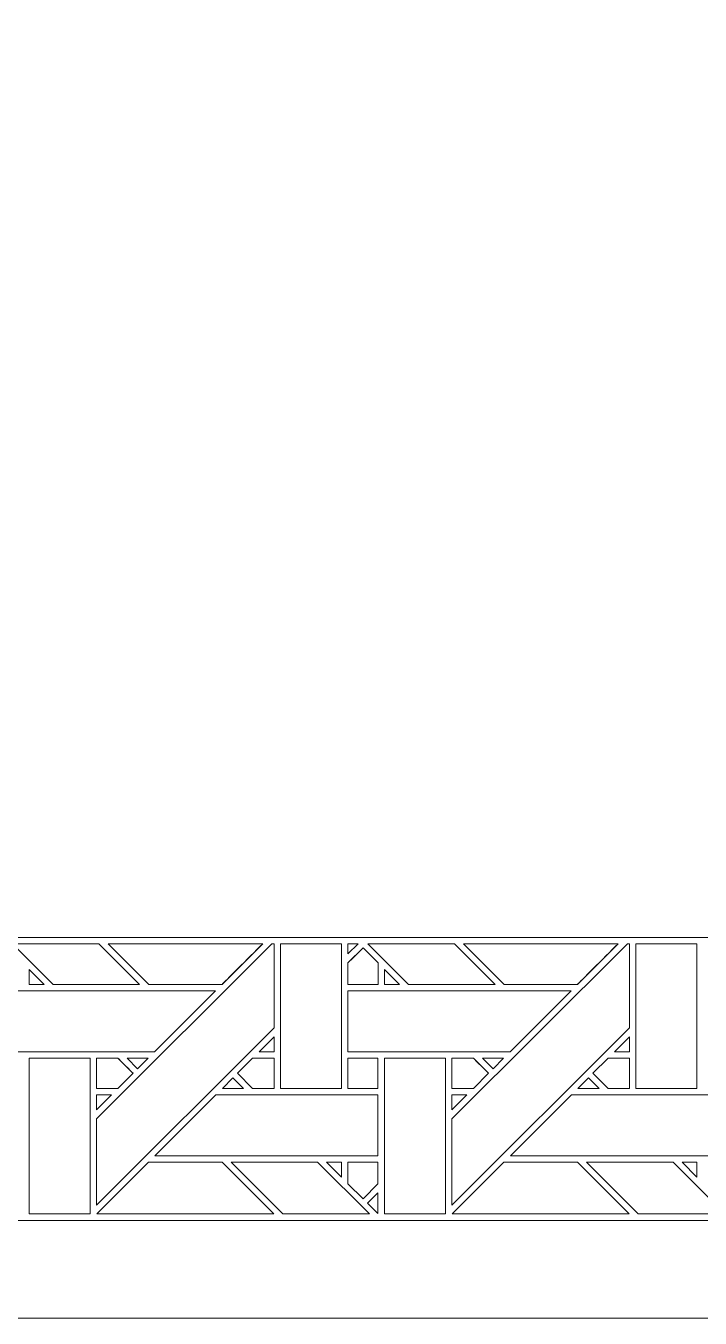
# Model space of a CAD drawing. Header units: inches. Extents: x 8.88 to 15.88, y 5.59 to 12.59.
# Drawn here: x 12.432 to 14.231, y 5.595 to 9.046 of the extents above; entities that cross this region are included whole.
import ezdxf

# ---------------------------------------------------------------- set-up
doc = ezdxf.new("R2010")
doc.units = ezdxf.units.IN
doc.header["$MEASUREMENT"] = 0
doc.layers.add('Design', color=7, linetype='Continuous', lineweight=0)

msp = doc.modelspace()

# ---------------------------------------------------------------- linework, layer by layer
at = {"layer": 'Design'}
for points, knots in [([(8.8829, 12.5948), (8.8829, 12.5948), (8.8829, 5.5948), (8.8829, 5.5948), (8.8829, 5.5948), (15.8829, 5.5948), (15.8829, 5.5948), (15.8829, 5.5948), (15.8829, 12.5948), (15.8829, 12.5948), (15.8829, 12.5948), (8.8829, 12.5948), (8.8829, 12.5948)], [0, 0, 0, 0, 1, 1, 1, 2, 2, 2, 3, 3, 3, 4, 4, 4, 4]), ([(9.1435, 12.3341), (9.1435, 12.3341), (9.1435, 5.8554), (9.1435, 5.8554), (9.1435, 5.8554), (15.6222, 5.8554), (15.6222, 5.8554), (15.6222, 5.8554), (15.6222, 12.3341), (15.6222, 12.3341), (15.6222, 12.3341), (9.1435, 12.3341), (9.1435, 12.3341)], [0, 0, 0, 0, 1, 1, 1, 2, 2, 2, 3, 3, 3, 4, 4, 4, 4]), ([(9.8996, 6.6115), (9.8996, 6.6115), (9.8996, 11.5781), (9.8996, 11.5781), (9.8996, 11.5781), (14.8662, 11.5781), (14.8662, 11.5781), (14.8662, 11.5781), (14.8662, 6.6115), (14.8662, 6.6115), (14.8662, 6.6115), (9.8996, 6.6115), (9.8996, 6.6115)], [0, 0, 0, 0, 1, 1, 1, 2, 2, 2, 3, 3, 3, 4, 4, 4, 4]), ([(12.3959, 6.5948), (12.3959, 6.5948), (12.6269, 6.5948), (12.6269, 6.5948), (12.6269, 6.5948), (12.7354, 6.4862), (12.7354, 6.4862), (12.7354, 6.4862), (12.5044, 6.4862), (12.5044, 6.4862), (12.5044, 6.4862), (12.3959, 6.5948), (12.3959, 6.5948)], [0, 0, 0, 0, 1, 1, 1, 2, 2, 2, 3, 3, 3, 4, 4, 4, 4]), ([(12.6204, 6.1269), (12.6204, 6.1269), (13.0883, 6.5948), (13.0883, 6.5948), (13.0883, 6.5948), (13.0941, 6.5948), (13.0941, 6.5948), (13.0941, 6.5948), (13.0941, 6.3705), (13.0941, 6.3705), (13.0941, 6.3705), (12.6204, 5.8968), (12.6204, 5.8968), (12.6204, 5.8968), (12.6204, 6.1269), (12.6204, 6.1269)], [0, 0, 0, 0, 1, 1, 1, 2, 2, 2, 3, 3, 3, 4, 4, 4, 5, 5, 5, 5]), ([(13.064, 6.5948), (13.0244, 6.5552), (12.962, 6.4929), (12.9553, 6.4862), (12.9553, 6.4862), (12.7596, 6.4862), (12.7596, 6.4862), (12.7596, 6.4862), (12.6511, 6.5948), (12.6511, 6.5948), (12.6511, 6.5948), (13.064, 6.5948), (13.064, 6.5948)], [0, 0, 0, 0, 1, 1, 1, 2, 2, 2, 3, 3, 3, 4, 4, 4, 4]), ([(12.7596, 6.4862), (12.7596, 6.4862), (12.6511, 6.5948), (12.6511, 6.5948), (12.6511, 6.5948), (13.064, 6.5948), (13.064, 6.5948), (13.064, 6.5948), (12.9553, 6.4862), (12.9553, 6.4862), (12.9553, 6.4862), (12.7596, 6.4862), (12.7596, 6.4862)], [0, 0, 0, 0, 1, 1, 1, 2, 2, 2, 3, 3, 3, 4, 4, 4, 4]), ([(13.274, 6.5948), (13.274, 6.5948), (13.274, 6.2082), (13.274, 6.2082), (13.274, 6.2082), (13.1112, 6.2082), (13.1112, 6.2082), (13.1112, 6.2082), (13.1112, 6.5948), (13.1112, 6.5948), (13.1112, 6.5948), (13.274, 6.5948), (13.274, 6.5948)], [0, 0, 0, 0, 1, 1, 1, 2, 2, 2, 3, 3, 3, 4, 4, 4, 4]), ([(13.2913, 6.5677), (13.2913, 6.5677), (13.2913, 6.5948), (13.2913, 6.5948), (13.2913, 6.5948), (13.3184, 6.5948), (13.3184, 6.5948), (13.3184, 6.5948), (13.2913, 6.5677), (13.2913, 6.5677)], [0, 0, 0, 0, 1, 1, 1, 2, 2, 2, 3, 3, 3, 3]), ([(13.3446, 6.5948), (13.3446, 6.5948), (13.5756, 6.5948), (13.5756, 6.5948), (13.5756, 6.5948), (13.6841, 6.4862), (13.6841, 6.4862), (13.6841, 6.4862), (13.4531, 6.4862), (13.4531, 6.4862), (13.4531, 6.4862), (13.3446, 6.5948), (13.3446, 6.5948)], [0, 0, 0, 0, 1, 1, 1, 2, 2, 2, 3, 3, 3, 4, 4, 4, 4]), ([(13.5691, 6.1269), (13.5691, 6.1269), (14.0371, 6.5948), (14.0371, 6.5948), (14.0371, 6.5948), (14.0428, 6.5948), (14.0428, 6.5948), (14.0428, 6.5948), (14.0428, 6.3705), (14.0428, 6.3705), (14.0428, 6.3705), (13.5691, 5.8968), (13.5691, 5.8968), (13.5691, 5.8968), (13.5691, 6.1269), (13.5691, 6.1269)], [0, 0, 0, 0, 1, 1, 1, 2, 2, 2, 3, 3, 3, 4, 4, 4, 5, 5, 5, 5]), ([(14.0127, 6.5948), (13.9731, 6.5552), (13.9107, 6.4929), (13.9041, 6.4862), (13.9041, 6.4862), (13.7084, 6.4862), (13.7084, 6.4862), (13.7084, 6.4862), (13.5998, 6.5948), (13.5998, 6.5948), (13.5998, 6.5948), (14.0127, 6.5948), (14.0127, 6.5948)], [0, 0, 0, 0, 1, 1, 1, 2, 2, 2, 3, 3, 3, 4, 4, 4, 4]), ([(13.7084, 6.4862), (13.7084, 6.4862), (13.5998, 6.5948), (13.5998, 6.5948), (13.5998, 6.5948), (14.0127, 6.5948), (14.0127, 6.5948), (14.0127, 6.5948), (13.9041, 6.4862), (13.9041, 6.4862), (13.9041, 6.4862), (13.7084, 6.4862), (13.7084, 6.4862)], [0, 0, 0, 0, 1, 1, 1, 2, 2, 2, 3, 3, 3, 4, 4, 4, 4]), ([(14.2227, 6.5948), (14.2227, 6.5948), (14.2227, 6.2082), (14.2227, 6.2082), (14.2227, 6.2082), (14.0599, 6.2082), (14.0599, 6.2082), (14.0599, 6.2082), (14.0599, 6.5948), (14.0599, 6.5948), (14.0599, 6.5948), (14.2227, 6.5948), (14.2227, 6.5948)], [0, 0, 0, 0, 1, 1, 1, 2, 2, 2, 3, 3, 3, 4, 4, 4, 4]), ([(13.3719, 6.486), (13.3719, 6.486), (13.2913, 6.486), (13.2913, 6.486), (13.2913, 6.486), (13.2913, 6.5433), (13.2913, 6.5433), (13.2913, 6.5433), (13.3316, 6.5836), (13.3316, 6.5836), (13.3316, 6.5836), (13.3719, 6.5433), (13.3719, 6.5433), (13.3719, 6.5433), (13.3719, 6.486), (13.3719, 6.486)], [0, 0, 0, 0, 1, 1, 1, 2, 2, 2, 3, 3, 3, 4, 4, 4, 5, 5, 5, 5]), ([(13.3049, 6.5569), (13.3049, 6.5569), (13.3316, 6.5836), (13.3316, 6.5836), (13.3316, 6.5836), (13.3719, 6.5433), (13.3719, 6.5433), (13.3719, 6.5433), (13.3719, 6.486), (13.3719, 6.486), (13.3719, 6.486), (13.2913, 6.486), (13.2913, 6.486), (13.2913, 6.486), (13.2913, 6.5433), (13.2913, 6.5433), (13.2913, 6.5433), (13.3049, 6.5569), (13.3049, 6.5569)], [0, 0, 0, 0, 1, 1, 1, 2, 2, 2, 3, 3, 3, 4, 4, 4, 5, 5, 5, 6, 6, 6, 6]), ([(12.4802, 6.4862), (12.4802, 6.4862), (12.4405, 6.4862), (12.4405, 6.4862), (12.4405, 6.4862), (12.4405, 6.526), (12.4405, 6.526), (12.4405, 6.526), (12.4802, 6.4862), (12.4802, 6.4862)], [0, 0, 0, 0, 1, 1, 1, 2, 2, 2, 3, 3, 3, 3]), ([(13.4289, 6.4862), (13.4289, 6.4862), (13.3892, 6.4862), (13.3892, 6.4862), (13.3892, 6.4862), (13.3892, 6.526), (13.3892, 6.526), (13.3892, 6.526), (13.4289, 6.4862), (13.4289, 6.4862)], [0, 0, 0, 0, 1, 1, 1, 2, 2, 2, 3, 3, 3, 3]), ([(12.3425, 6.3063), (12.3425, 6.3063), (12.3425, 6.469), (12.3425, 6.469), (12.3425, 6.469), (12.9382, 6.469), (12.9382, 6.469), (12.9382, 6.469), (12.7755, 6.3063), (12.7755, 6.3063), (12.7755, 6.3063), (12.3425, 6.3063), (12.3425, 6.3063)], [0, 0, 0, 0, 1, 1, 1, 2, 2, 2, 3, 3, 3, 4, 4, 4, 4]), ([(13.2913, 6.3063), (13.2913, 6.3063), (13.2913, 6.469), (13.2913, 6.469), (13.2913, 6.469), (13.887, 6.469), (13.887, 6.469), (13.887, 6.469), (13.7242, 6.3063), (13.7242, 6.3063), (13.7242, 6.3063), (13.2913, 6.3063), (13.2913, 6.3063)], [0, 0, 0, 0, 1, 1, 1, 2, 2, 2, 3, 3, 3, 4, 4, 4, 4]), ([(13.0543, 6.3063), (13.0543, 6.3063), (13.0941, 6.3461), (13.0941, 6.3461), (13.0941, 6.3461), (13.0941, 6.3063), (13.0941, 6.3063), (13.0941, 6.3063), (13.0543, 6.3063), (13.0543, 6.3063)], [0, 0, 0, 0, 1, 1, 1, 2, 2, 2, 3, 3, 3, 3]), ([(14.003, 6.3063), (14.003, 6.3063), (14.0428, 6.3461), (14.0428, 6.3461), (14.0428, 6.3461), (14.0428, 6.3063), (14.0428, 6.3063), (14.0428, 6.3063), (14.003, 6.3063), (14.003, 6.3063)], [0, 0, 0, 0, 1, 1, 1, 2, 2, 2, 3, 3, 3, 3]), ([(12.6032, 5.8731), (12.6032, 5.8731), (12.4403, 5.8731), (12.4403, 5.8731), (12.4403, 5.8731), (12.4403, 6.289), (12.4403, 6.289), (12.4403, 6.289), (12.6032, 6.289), (12.6032, 6.289), (12.6032, 6.289), (12.6032, 5.8731), (12.6032, 5.8731)], [0, 0, 0, 0, 1, 1, 1, 2, 2, 2, 3, 3, 3, 4, 4, 4, 4]), ([(12.6204, 6.289), (12.6204, 6.289), (12.6775, 6.289), (12.6775, 6.289), (12.6826, 6.2839), (12.7134, 6.2531), (12.7178, 6.2486), (12.7178, 6.2486), (12.6774, 6.2082), (12.6774, 6.2082), (12.6774, 6.2082), (12.6204, 6.2082), (12.6204, 6.2082), (12.6204, 6.2082), (12.6204, 6.289), (12.6204, 6.289)], [0, 0, 0, 0, 1, 1, 1, 2, 2, 2, 3, 3, 3, 4, 4, 4, 5, 5, 5, 5]), ([(12.6204, 6.289), (12.6204, 6.289), (12.6775, 6.289), (12.6775, 6.289), (12.6829, 6.2836), (12.7178, 6.2486), (12.7178, 6.2486), (12.7178, 6.2486), (12.6774, 6.2082), (12.6774, 6.2082), (12.6774, 6.2082), (12.6204, 6.2082), (12.6204, 6.2082), (12.6204, 6.2082), (12.6204, 6.289), (12.6204, 6.289)], [0, 0, 0, 0, 1, 1, 1, 2, 2, 2, 3, 3, 3, 4, 4, 4, 5, 5, 5, 5]), ([(12.7583, 6.289), (12.7583, 6.289), (12.73, 6.2608), (12.73, 6.2608), (12.73, 6.2608), (12.7018, 6.289), (12.7018, 6.289), (12.7018, 6.289), (12.7583, 6.289), (12.7583, 6.289)], [0, 0, 0, 0, 1, 1, 1, 2, 2, 2, 3, 3, 3, 3]), ([(13.0941, 6.2082), (13.0941, 6.2082), (13.037, 6.2082), (13.037, 6.2082), (13.037, 6.2082), (12.9966, 6.2486), (12.9966, 6.2486), (12.9966, 6.2486), (13.037, 6.289), (13.037, 6.289), (13.037, 6.289), (13.0941, 6.289), (13.0941, 6.289), (13.0941, 6.289), (13.0941, 6.2082), (13.0941, 6.2082)], [0, 0, 0, 0, 1, 1, 1, 2, 2, 2, 3, 3, 3, 4, 4, 4, 5, 5, 5, 5]), ([(12.9966, 6.2486), (12.9966, 6.2486), (13.037, 6.289), (13.037, 6.289), (13.037, 6.289), (13.0941, 6.289), (13.0941, 6.289), (13.0941, 6.289), (13.0941, 6.2082), (13.0941, 6.2082), (13.0941, 6.2082), (13.037, 6.2082), (13.037, 6.2082), (13.037, 6.2082), (12.9966, 6.2486), (12.9966, 6.2486)], [0, 0, 0, 0, 1, 1, 1, 2, 2, 2, 3, 3, 3, 4, 4, 4, 5, 5, 5, 5]), ([(13.3715, 6.2082), (13.3715, 6.2082), (13.2913, 6.2082), (13.2913, 6.2082), (13.2913, 6.2082), (13.2913, 6.289), (13.2913, 6.289), (13.2913, 6.289), (13.3715, 6.289), (13.3715, 6.289), (13.3715, 6.289), (13.3715, 6.2082), (13.3715, 6.2082)], [0, 0, 0, 0, 1, 1, 1, 2, 2, 2, 3, 3, 3, 4, 4, 4, 4]), ([(13.3715, 6.289), (13.3715, 6.289), (13.3715, 6.2082), (13.3715, 6.2082), (13.3715, 6.2082), (13.2913, 6.2082), (13.2913, 6.2082), (13.2913, 6.2082), (13.2913, 6.289), (13.2913, 6.289), (13.2913, 6.289), (13.3715, 6.289), (13.3715, 6.289)], [0, 0, 0, 0, 1, 1, 1, 2, 2, 2, 3, 3, 3, 4, 4, 4, 4]), ([(13.552, 5.8731), (13.552, 5.8731), (13.3891, 5.8731), (13.3891, 5.8731), (13.3891, 5.8731), (13.3891, 6.289), (13.3891, 6.289), (13.3891, 6.289), (13.552, 6.289), (13.552, 6.289), (13.552, 6.289), (13.552, 5.8731), (13.552, 5.8731)], [0, 0, 0, 0, 1, 1, 1, 2, 2, 2, 3, 3, 3, 4, 4, 4, 4]), ([(13.5691, 6.289), (13.5691, 6.289), (13.6262, 6.289), (13.6262, 6.289), (13.6313, 6.2839), (13.6621, 6.2531), (13.6665, 6.2486), (13.6665, 6.2486), (13.6261, 6.2082), (13.6261, 6.2082), (13.6261, 6.2082), (13.5691, 6.2082), (13.5691, 6.2082), (13.5691, 6.2082), (13.5691, 6.289), (13.5691, 6.289)], [0, 0, 0, 0, 1, 1, 1, 2, 2, 2, 3, 3, 3, 4, 4, 4, 5, 5, 5, 5]), ([(13.5691, 6.2082), (13.5691, 6.2082), (13.5691, 6.289), (13.5691, 6.289), (13.5691, 6.289), (13.6262, 6.289), (13.6262, 6.289), (13.6262, 6.289), (13.6665, 6.2486), (13.6665, 6.2486), (13.6665, 6.2486), (13.6261, 6.2082), (13.6261, 6.2082), (13.6261, 6.2082), (13.5691, 6.2082), (13.5691, 6.2082)], [0, 0, 0, 0, 1, 1, 1, 2, 2, 2, 3, 3, 3, 4, 4, 4, 5, 5, 5, 5]), ([(13.6505, 6.289), (13.6505, 6.289), (13.707, 6.289), (13.707, 6.289), (13.707, 6.289), (13.6787, 6.2608), (13.6787, 6.2608), (13.6787, 6.2608), (13.6505, 6.289), (13.6505, 6.289)], [0, 0, 0, 0, 1, 1, 1, 2, 2, 2, 3, 3, 3, 3]), ([(14.0428, 6.2082), (14.0428, 6.2082), (13.9857, 6.2082), (13.9857, 6.2082), (13.9857, 6.2082), (13.9453, 6.2486), (13.9453, 6.2486), (13.9453, 6.2486), (13.9858, 6.289), (13.9858, 6.289), (13.9858, 6.289), (14.0428, 6.289), (14.0428, 6.289), (14.0428, 6.289), (14.0428, 6.2082), (14.0428, 6.2082)], [0, 0, 0, 0, 1, 1, 1, 2, 2, 2, 3, 3, 3, 4, 4, 4, 5, 5, 5, 5]), ([(14.0428, 6.289), (14.0428, 6.289), (14.0428, 6.2082), (14.0428, 6.2082), (14.0428, 6.2082), (13.9857, 6.2082), (13.9857, 6.2082), (13.9857, 6.2082), (13.9453, 6.2486), (13.9453, 6.2486), (13.9453, 6.2486), (13.9858, 6.289), (13.9858, 6.289), (13.9858, 6.289), (14.0428, 6.289), (14.0428, 6.289)], [0, 0, 0, 0, 1, 1, 1, 2, 2, 2, 3, 3, 3, 4, 4, 4, 5, 5, 5, 5]), ([(13.0127, 6.2082), (13.0127, 6.2082), (12.9562, 6.2082), (12.9562, 6.2082), (12.9562, 6.2082), (12.9845, 6.2365), (12.9845, 6.2365), (12.9845, 6.2365), (13.0127, 6.2082), (13.0127, 6.2082)], [0, 0, 0, 0, 1, 1, 1, 2, 2, 2, 3, 3, 3, 3]), ([(13.9615, 6.2082), (13.9615, 6.2082), (13.905, 6.2082), (13.905, 6.2082), (13.905, 6.2082), (13.9332, 6.2365), (13.9332, 6.2365), (13.9332, 6.2365), (13.9615, 6.2082), (13.9615, 6.2082)], [0, 0, 0, 0, 1, 1, 1, 2, 2, 2, 3, 3, 3, 3]), ([(12.6602, 6.1911), (12.6602, 6.1911), (12.6204, 6.1513), (12.6204, 6.1513), (12.6204, 6.1513), (12.6204, 6.1911), (12.6204, 6.1911), (12.6204, 6.1911), (12.6602, 6.1911), (12.6602, 6.1911)], [0, 0, 0, 0, 1, 1, 1, 2, 2, 2, 3, 3, 3, 3]), ([(13.3715, 6.0283), (13.3715, 6.0283), (12.7762, 6.0283), (12.7762, 6.0283), (12.7762, 6.0283), (12.9391, 6.1911), (12.9391, 6.1911), (12.9391, 6.1911), (13.3715, 6.1911), (13.3715, 6.1911), (13.3715, 6.1911), (13.3715, 6.0283), (13.3715, 6.0283)], [0, 0, 0, 0, 1, 1, 1, 2, 2, 2, 3, 3, 3, 4, 4, 4, 4]), ([(13.609, 6.1911), (13.609, 6.1911), (13.5691, 6.1513), (13.5691, 6.1513), (13.5691, 6.1513), (13.5691, 6.1911), (13.5691, 6.1911), (13.5691, 6.1911), (13.609, 6.1911), (13.609, 6.1911)], [0, 0, 0, 0, 1, 1, 1, 2, 2, 2, 3, 3, 3, 3]), ([(13.725, 6.0283), (13.725, 6.0283), (13.8878, 6.1911), (13.8878, 6.1911), (13.8878, 6.1911), (14.3203, 6.1911), (14.3203, 6.1911), (14.3203, 6.1911), (14.3203, 6.0283), (14.3203, 6.0283), (14.3203, 6.0283), (13.725, 6.0283), (13.725, 6.0283)], [0, 0, 0, 0, 1, 1, 1, 2, 2, 2, 3, 3, 3, 4, 4, 4, 4]), ([(12.6211, 5.8731), (12.6211, 5.8731), (12.7591, 6.0111), (12.7591, 6.0111), (12.7591, 6.0111), (12.9553, 6.0111), (12.9553, 6.0111), (12.9553, 6.0111), (13.0933, 5.8731), (13.0933, 5.8731), (13.0933, 5.8731), (12.6211, 5.8731), (12.6211, 5.8731)], [0, 0, 0, 0, 1, 1, 1, 2, 2, 2, 3, 3, 3, 4, 4, 4, 4]), ([(12.6211, 5.8731), (12.6211, 5.8731), (12.7591, 6.0111), (12.7591, 6.0111), (12.7591, 6.0111), (12.9553, 6.0111), (12.9553, 6.0111), (12.9553, 6.0111), (13.0933, 5.8731), (13.0933, 5.8731), (13.0933, 5.8731), (12.6211, 5.8731), (12.6211, 5.8731)], [0, 0, 0, 0, 1, 1, 1, 2, 2, 2, 3, 3, 3, 4, 4, 4, 4]), ([(13.1175, 5.8731), (13.1175, 5.8731), (12.9795, 6.0112), (12.9795, 6.0112), (12.9795, 6.0112), (13.2105, 6.0112), (13.2105, 6.0112), (13.2105, 6.0112), (13.3485, 5.8731), (13.3485, 5.8731), (13.3485, 5.8731), (13.1175, 5.8731), (13.1175, 5.8731)], [0, 0, 0, 0, 1, 1, 1, 2, 2, 2, 3, 3, 3, 4, 4, 4, 4]), ([(13.2346, 6.0111), (13.2346, 6.0111), (13.2741, 6.0111), (13.2741, 6.0111), (13.2741, 6.0111), (13.2741, 5.9713), (13.2741, 5.9713), (13.2741, 5.9713), (13.2346, 6.0111), (13.2346, 6.0111)], [0, 0, 0, 0, 1, 1, 1, 2, 2, 2, 3, 3, 3, 3]), ([(13.3715, 5.9535), (13.3715, 5.9535), (13.3316, 5.9136), (13.3316, 5.9136), (13.3316, 5.9136), (13.2913, 5.9539), (13.2913, 5.9539), (13.2913, 5.9539), (13.2913, 6.0111), (13.2913, 6.0111), (13.2913, 6.0111), (13.3715, 6.0111), (13.3715, 6.0111), (13.3715, 6.0111), (13.3715, 5.9535), (13.3715, 5.9535)], [0, 0, 0, 0, 1, 1, 1, 2, 2, 2, 3, 3, 3, 4, 4, 4, 5, 5, 5, 5]), ([(13.2913, 5.9539), (13.2913, 5.9539), (13.2913, 6.0111), (13.2913, 6.0111), (13.2913, 6.0111), (13.3715, 6.0111), (13.3715, 6.0111), (13.3715, 6.0111), (13.3715, 5.9535), (13.3715, 5.9535), (13.3715, 5.9535), (13.3316, 5.9136), (13.3316, 5.9136), (13.3316, 5.9136), (13.2913, 5.9539), (13.2913, 5.9539)], [0, 0, 0, 0, 1, 1, 1, 2, 2, 2, 3, 3, 3, 4, 4, 4, 5, 5, 5, 5]), ([(13.5699, 5.8731), (13.5699, 5.8731), (13.7078, 6.0111), (13.7078, 6.0111), (13.7078, 6.0111), (13.904, 6.0111), (13.904, 6.0111), (13.904, 6.0111), (14.042, 5.8731), (14.042, 5.8731), (14.042, 5.8731), (13.5699, 5.8731), (13.5699, 5.8731)], [0, 0, 0, 0, 1, 1, 1, 2, 2, 2, 3, 3, 3, 4, 4, 4, 4]), ([(13.5699, 5.8731), (13.5699, 5.8731), (13.7078, 6.0111), (13.7078, 6.0111), (13.7078, 6.0111), (13.904, 6.0111), (13.904, 6.0111), (13.904, 6.0111), (14.042, 5.8731), (14.042, 5.8731), (14.042, 5.8731), (13.5699, 5.8731), (13.5699, 5.8731)], [0, 0, 0, 0, 1, 1, 1, 2, 2, 2, 3, 3, 3, 4, 4, 4, 4]), ([(14.0663, 5.8731), (14.0663, 5.8731), (13.9283, 6.0112), (13.9283, 6.0112), (13.9283, 6.0112), (14.1592, 6.0112), (14.1592, 6.0112), (14.1592, 6.0112), (14.2972, 5.8731), (14.2972, 5.8731), (14.2972, 5.8731), (14.0663, 5.8731), (14.0663, 5.8731)], [0, 0, 0, 0, 1, 1, 1, 2, 2, 2, 3, 3, 3, 4, 4, 4, 4]), ([(14.2228, 6.0111), (14.2228, 6.0111), (14.2228, 5.9713), (14.2228, 5.9713), (14.2228, 5.9713), (14.1833, 6.0111), (14.1833, 6.0111), (14.1833, 6.0111), (14.2228, 6.0111), (14.2228, 6.0111)], [0, 0, 0, 0, 1, 1, 1, 2, 2, 2, 3, 3, 3, 3]), ([(13.3715, 5.8741), (13.3715, 5.8741), (13.3438, 5.9015), (13.3438, 5.9015), (13.3438, 5.9015), (13.3715, 5.9293), (13.3715, 5.9293), (13.3715, 5.9293), (13.3715, 5.8741), (13.3715, 5.8741)], [0, 0, 0, 0, 1, 1, 1, 2, 2, 2, 3, 3, 3, 3])]:
    msp.add_open_spline(points, degree=3, knots=knots, dxfattribs=at)

doc.saveas('drawing.dxf')
